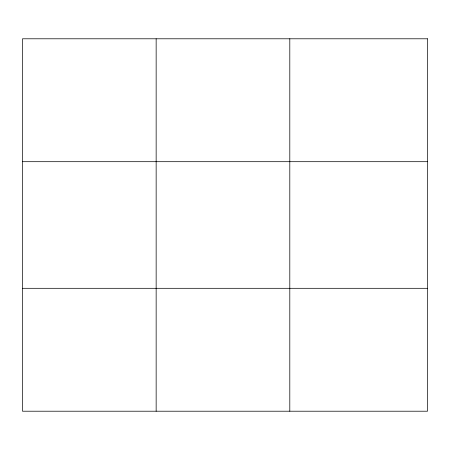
<?xml version="1.0" encoding="UTF-8"?>
<svg xmlns="http://www.w3.org/2000/svg" width="450" height="450" viewBox="0 0 450 450"><rect width="100%" height="100%" fill="white"/><g stroke="black" fill="none" stroke-linecap="round" stroke-linejoin="round"><path stroke-width="0.67" d="M156.15 38.79L156.15 411.21M289.8 38.79L289.8 411.21M22.5 161.691L427.5 161.691M22.5 288.309L427.5 288.309M427.5 38.79L427.5 411.21L22.5 411.21L22.5 38.79L427.5 38.79"/></g></svg>
